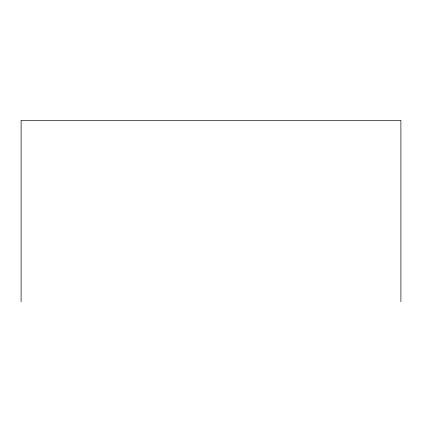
<?xml version="1.0" encoding="UTF-8"?>
<svg xmlns="http://www.w3.org/2000/svg" width="422" height="422" viewBox="0 0 422 422"><rect width="100%" height="100%" fill="white"/><g stroke="black" fill="none" stroke-linecap="round" stroke-linejoin="round"><path stroke-width="0.63" d="M400.9 301.688L400.9 120.312L21.1 120.312L21.1 301.688"/></g></svg>
